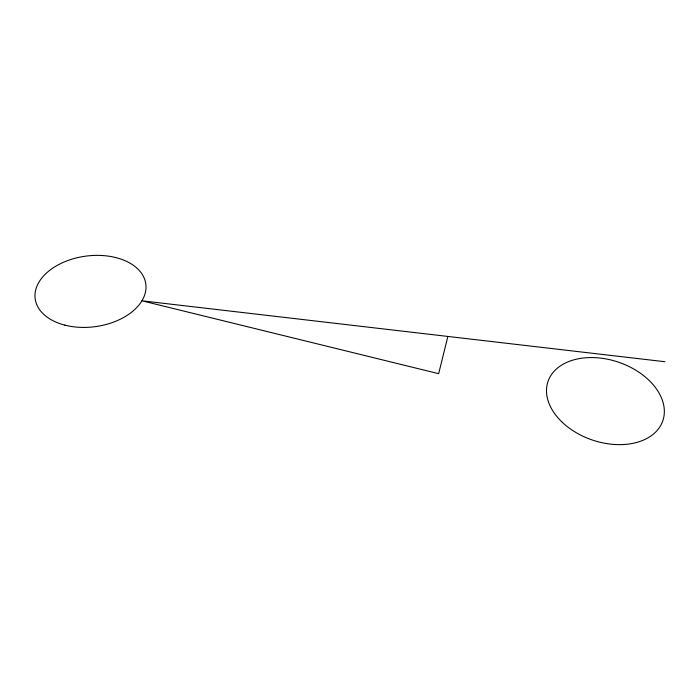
<?xml version="1.0" encoding="UTF-8"?>
<svg xmlns="http://www.w3.org/2000/svg" width="700" height="700" viewBox="0 0 700 700"><rect width="100%" height="100%" fill="white"/><g stroke="black" fill="none" stroke-linecap="round" stroke-linejoin="round"><path stroke-width="1.05" d="M447.869 336.438L438.655 373.686L141.942 300.799L665 361.734M562.249 422.275A60.681 41.064 18.9 0 0 661.754 423.43A60.681 41.064 18.9 0 0 592.279 357.569A60.681 41.064 18.9 0 0 562.249 422.275M64.785 325.115A55.816 35.578 -7.6 0 0 145.968 285.53A55.816 35.578 -7.6 0 0 60.725 263.55A55.816 35.578 -7.6 0 0 64.785 325.115"/></g></svg>
